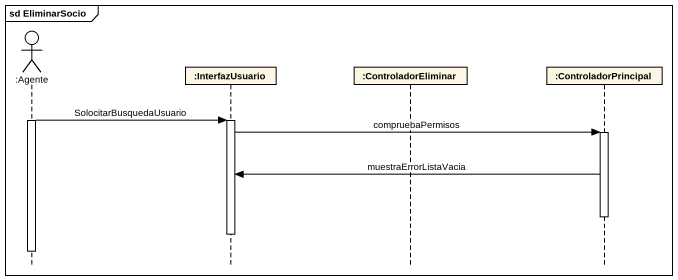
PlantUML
@startuml
mainframe sd EliminarSocio
hide footbox
actor ":Agente" as Agente
participant ":InterfazUsuario" as InterfazUsuario
participant ":ControladorEliminar" as ControladorEliminar
participant ":ControladorPrincipal" as ControladorPrincipal

activate Agente
Agente -> InterfazUsuario : SolocitarBusquedaUsuario
activate InterfazUsuario
InterfazUsuario -> ControladorPrincipal : compruebaPermisos
activate ControladorPrincipal
ControladorPrincipal -> InterfazUsuario : muestraErrorListaVacia
deactivate ControladorPrincipal
deactivate InterfazUsuario
deactivate Agente
@enduml
